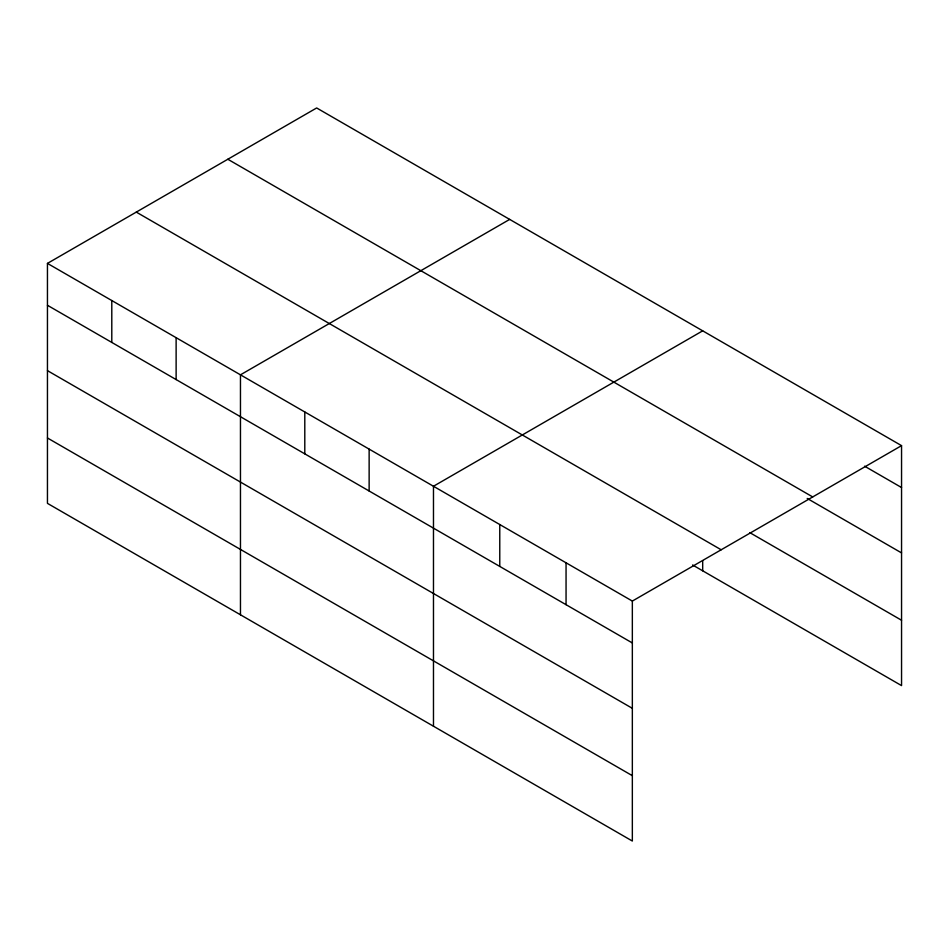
<?xml version="1.0" encoding="UTF-8"?>
<svg xmlns="http://www.w3.org/2000/svg" width="949" height="949" viewBox="0 0 949 949"><rect width="100%" height="100%" fill="white"/><g stroke="black" fill="none" stroke-linecap="round" stroke-linejoin="round"><path stroke-width="1.42" d="M632.342 708.322L632.342 601.073L47.45 263.395L47.45 503.361L632.342 841.039L632.342 708.322L47.45 370.644M692.592 564.975L901.55 685.605L901.55 445.639L316.658 107.961L47.45 263.395M509.672 219.397L240.465 374.831L240.465 614.786M702.687 330.833L433.479 486.256L433.479 726.222M632.342 601.073L901.55 445.639M864.586 466.184L901.55 487.537M227.819 159.254L812.712 496.932M807.219 498.439L901.55 552.899M749.852 532.662L901.55 620.243M136.288 212.102L721.181 549.779M47.45 305.281L632.342 642.959M47.45 437.987L632.342 775.677M702.687 560.634L702.687 570.8M566.055 562.804L566.055 604.691M499.767 524.536L499.767 566.423M369.137 449.114L369.137 491.001M304.795 411.973L304.795 453.859M176.123 337.678L176.123 379.564M111.792 300.536L111.792 342.423"/></g></svg>
